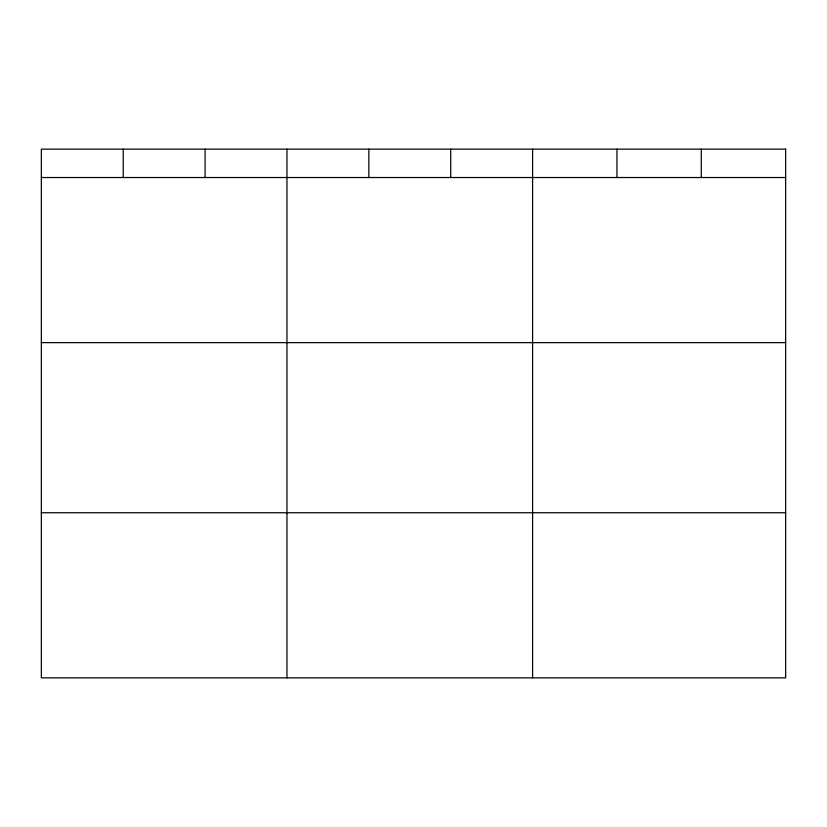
<?xml version="1.0" encoding="UTF-8"?>
<svg xmlns="http://www.w3.org/2000/svg" width="827" height="827" viewBox="0 0 827 827"><rect width="100%" height="100%" fill="white"/><g stroke="black" fill="none" stroke-linecap="round" stroke-linejoin="round"><path stroke-width="1.24" d="M41.35 177.526L785.65 177.526M41.35 342.636L785.65 342.636M41.35 512.75L785.65 512.75M701.296 149.139L701.296 177.526M616.942 149.139L616.942 177.526M532.588 149.139L532.588 677.861M450.715 149.139L450.715 177.526M368.842 149.139L368.842 177.526M286.969 149.139L286.969 677.861M205.096 149.139L205.096 177.526M123.223 149.139L123.223 177.526M785.65 149.139L41.35 149.139L41.35 677.861L785.65 677.861L785.65 149.139"/></g></svg>
